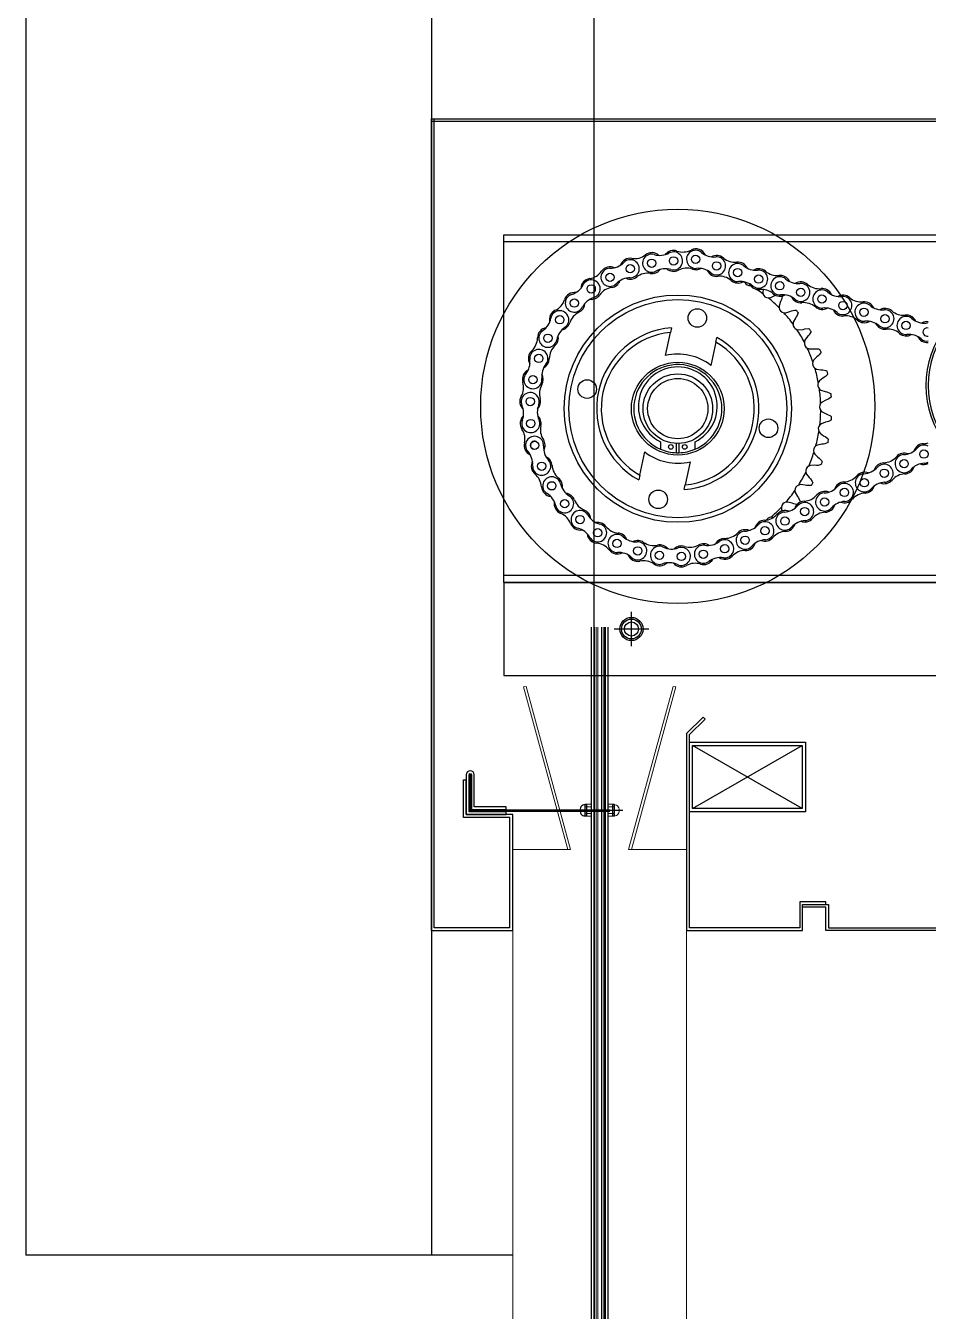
# Model space of a CAD drawing. Header units: millimetres. Extents: x 4754612 to 5801174, y 2368242 to 2777223.
# Drawn here: x 4949940.8 to 4950218.8, y 2446476.2 to 2446872.1 of the extents above; entities that cross this region are included whole.
import ezdxf

# ---------------------------------------------------------------- set-up
doc = ezdxf.new("R2010")
doc.units = ezdxf.units.MM
doc.header["$LTSCALE"] = 1000
doc.linetypes.add('CENTERX2', pattern=[101.6, 63.5, -12.7, 12.7, -12.7])
for name, color, linetype in [('(주)하나기공-LEADER', 7, 'Continuous'), ('A-ELE-8', 8, 'Continuous'), ('그라스울판넬', 7, 'Continuous')]:
    doc.layers.add(name, color=color, linetype=linetype)

# ---------------------------------------------------------------- blocks, each defined once
blk = doc.blocks.new('A$C63324B91')
at = {"color": 5}
blk.add_lwpolyline([(17.2, 1.2), (1.2, 1.2), (1.2, 17.2, -1), (2.2, 17.2), (2.2, 2.2), (17.2, 2.2), (17.2, 3.4), (3.4, 3.4), (3.4, 17.2, 1), (0, 17.2), (0, 0), (17.2, 0)], format="xyb", close=True, dxfattribs=at)
at = {"color": 1}
blk.add_lwpolyline([(1.45, 16.95), (1.45, 1.45), (61.95, 1.45), (61.95, 1.95), (1.95, 1.95), (1.95, 16.95)], close=True, dxfattribs=at)

msp = doc.modelspace()

# ---------------------------------------------------------------- linework, layer by layer
at = {"layer": '(주)하나기공-LEADER', "color": 4}
for p, q in [((4950065.782, 2446593.44), (4950065.782, 2446843.44)), ((4950190.782, 2446842.583), (4950065.782, 2446842.583)), ((4950066.639, 2446594.297), (4950066.639, 2446843.44)), ((4950065.782, 2446755.011), (4950065.782, 2446593.44)), ((4950115.872, 2446686.87), (4950115.872, 2445404.231)), ((4950119.264, 2446686.87), (4950119.264, 2445404.231)), ((4950075.639, 2446639.868), (4950076.496, 2446639.868)), ((4950065.782, 2446593.44), (4950090.782, 2446593.44)), ((4950089.925, 2446594.297), (4950066.639, 2446594.297))]:
    msp.add_line(p, q, dxfattribs=at)
at = {"layer": '(주)하나기공-LEADER', "color": 8, "linetype": 'ByBlock', "lineweight": -2}
for p, q in [((4950280.925, 2446805.583), (4950088.068, 2446805.583)), ((4950167.891, 2446790.749), (4950167.782, 2446790.118)), ((4950167.782, 2446790.118), (4950167.865, 2446789.525)), ((4950170.099, 2446788.314), (4950171.351, 2446788.871)), ((4950171.351, 2446788.871), (4950171.793, 2446789.151)), ((4950169.504, 2446788.249), (4950170.099, 2446788.314)), ((4950172.851, 2446785.82), (4950172.844, 2446785.221)), ((4950173.283, 2446787.12), (4950172.851, 2446785.82)), ((4950173.518, 2446787.587), (4950173.283, 2446787.12)), ((4950174.274, 2446783.716), (4950174.872, 2446783.691)), ((4950174.872, 2446783.691), (4950176.193, 2446784.055)), ((4950176.193, 2446784.055), (4950176.672, 2446784.266)), ((4950177.843, 2446782.036), (4950177.221, 2446780.814)), ((4950178.145, 2446782.463), (4950177.843, 2446782.036)), ((4950137.866, 2446770.51), (4950139.402, 2446777.619)), ((4950139.717, 2446779.08), (4950139.402, 2446777.619)), ((4950177.221, 2446780.814), (4950177.126, 2446780.223)), ((4950178.315, 2446778.521), (4950178.903, 2446778.408)), ((4950178.903, 2446778.408), (4950180.264, 2446778.572)), ((4950180.264, 2446778.572), (4950180.768, 2446778.709)), ((4950153.365, 2446774.602), (4950151.829, 2446767.493)), ((4950153.365, 2446774.602), (4950153.681, 2446776.063)), ((4950180.797, 2446775.213), (4950180.615, 2446774.643)), ((4950181.594, 2446776.329), (4950180.797, 2446775.213)), ((4950181.956, 2446776.706), (4950181.594, 2446776.329)), ((4950181.538, 2446772.783), (4950182.102, 2446772.583)), ((4950182.102, 2446772.583), (4950183.472, 2446772.542)), ((4950183.499, 2446769.142), (4950183.233, 2446768.605)), ((4950183.472, 2446772.542), (4950183.991, 2446772.602)), ((4950184.452, 2446770.126), (4950183.499, 2446769.142)), ((4950184.867, 2446770.445), (4950184.452, 2446770.126)), ((4950183.868, 2446766.628), (4950184.397, 2446766.347)), ((4950184.397, 2446766.347), (4950185.745, 2446766.102)), ((4950185.745, 2446766.102), (4950186.268, 2446766.084)), ((4950185.265, 2446762.736), (4950184.923, 2446762.245)), ((4950186.355, 2446763.567), (4950185.265, 2446762.736)), ((4950186.812, 2446763.82), (4950186.355, 2446763.567)), ((4950185.256, 2446760.195), (4950185.736, 2446759.838)), ((4950185.736, 2446759.838), (4950187.033, 2446759.395)), ((4950187.033, 2446759.395), (4950187.547, 2446759.299)), ((4950186.057, 2446756.138), (4950185.645, 2446755.703)), ((4950185.669, 2446753.627), (4950186.091, 2446753.202)), ((4950187.258, 2446756.797), (4950186.057, 2446756.138)), ((4950186.091, 2446753.202), (4950187.307, 2446752.571)), ((4950187.748, 2446756.98), (4950187.258, 2446756.797)), ((4950185.856, 2446749.495), (4950185.384, 2446749.127)), ((4950187.142, 2446749.968), (4950185.856, 2446749.495)), ((4950187.654, 2446750.076), (4950187.142, 2446749.968)), ((4950187.307, 2446752.571), (4950187.801, 2446752.4)), ((4950185.099, 2446747.071), (4950185.453, 2446746.588)), ((4950185.453, 2446746.588), (4950186.561, 2446745.782)), ((4950186.561, 2446745.782), (4950187.024, 2446745.539)), ((4950136.282, 2446743.971), (4950136.282, 2446741.685)), ((4950141.282, 2446740.587), (4950141.282, 2446743.446)), ((4950141.996, 2446743.446), (4950141.996, 2446740.587)), ((4950146.996, 2446741.685), (4950146.996, 2446743.971)), ((4950184.668, 2446742.957), (4950184.147, 2446742.663)), ((4950186.01, 2446743.233), (4950184.668, 2446742.957)), ((4950186.533, 2446743.263), (4950186.01, 2446743.233)), ((4950129.914, 2446733.706), (4950131.45, 2446740.815)), ((4950145.413, 2446737.798), (4950143.877, 2446730.689)), ((4950183.558, 2446740.672), (4950183.835, 2446740.142)), ((4950183.835, 2446740.142), (4950184.812, 2446739.18)), ((4950184.812, 2446739.18), (4950185.233, 2446738.871)), ((4950129.914, 2446733.706), (4950129.598, 2446732.245)), ((4950181.08, 2446734.575), (4950181.276, 2446734.009)), ((4950181.276, 2446734.009), (4950182.098, 2446732.913)), ((4950182.519, 2446736.669), (4950181.959, 2446736.456)), ((4950183.887, 2446736.742), (4950182.519, 2446736.669)), ((4950184.408, 2446736.694), (4950183.887, 2446736.742)), ((4950143.561, 2446729.228), (4950143.877, 2446730.689)), ((4950179.456, 2446730.772), (4950178.871, 2446730.645)), ((4950180.82, 2446730.64), (4950179.456, 2446730.772)), ((4950181.328, 2446730.515), (4950180.82, 2446730.64)), ((4950182.098, 2446732.913), (4950182.469, 2446732.544)), ((4950177.721, 2446728.916), (4950177.831, 2446728.327)), ((4950177.831, 2446728.327), (4950178.48, 2446727.12)), ((4950178.48, 2446727.12), (4950178.792, 2446726.701)), ((4950173.557, 2446723.82), (4950173.577, 2446723.221)), ((4950173.577, 2446723.221), (4950173.803, 2446722.592)), ((4950176.878, 2446725.063), (4950175.549, 2446725.397)), ((4950177.361, 2446724.863), (4950176.878, 2446725.063))]:
    msp.add_line(p, q, dxfattribs=at)
at = {"layer": '(주)하나기공-LEADER', "color": 1}
for p, q in [((4950088.068, 2446700.583), (4950088.068, 2446672.011)), ((4950088.068, 2446700.583), (4950280.925, 2446700.583)), ((4950088.068, 2446672.011), (4950280.925, 2446672.011)), ((4950179.925, 2446631.011), (4950146.211, 2446650.44)), ((4950146.211, 2446631.011), (4950179.925, 2446650.44))]:
    msp.add_line(p, q, dxfattribs=at)
at = {"layer": '(주)하나기공-LEADER', "color": 6}
for p, q in [((4950127.354, 2446680.975), (4950127.354, 2446691.619)), ((4950132.676, 2446686.297), (4950122.031, 2446686.297))]:
    msp.add_line(p, q, dxfattribs=at)
at = {"layer": '(주)하나기공-LEADER', "color": 151, "lineweight": 9}
msp.add_line((4950115.872, 2446686.87), (4950115.872, 2445404.231), dxfattribs=at)
at = {"layer": '(주)하나기공-LEADER', "color": 8, "lineweight": 9}
for p, q in [((4950116.026, 2446686.87), (4950116.026, 2445404.231)), ((4950116.533, 2446686.87), (4950116.533, 2445404.231)), ((4950117.039, 2446686.87), (4950117.039, 2445404.231)), ((4950118.096, 2446686.87), (4950118.096, 2445404.231)), ((4950118.603, 2446686.87), (4950118.603, 2445404.231)), ((4950119.11, 2446686.87), (4950119.11, 2445404.231)), ((4950090.782, 2446618.44), (4950090.782, 2441243.44)), ((4950144.354, 2446618.44), (4950144.354, 2441243.44))]:
    msp.add_line(p, q, dxfattribs=at)
at = {"layer": '(주)하나기공-LEADER', "color": 1, "linetype": 'CENTERX2', "ltscale": 0.0001}
msp.add_line((4950110.486, 2446630.477), (4950124.741, 2446630.477), dxfattribs=at)
at = {"layer": '(주)하나기공-LEADER', "color": 6, "lineweight": 9}
for p, q in [((4950112.993, 2446632.19), (4950113.119, 2446632.323)), ((4950112.993, 2446632.19), (4950112.993, 2446628.804)), ((4950112.993, 2446631.647), (4950113.119, 2446631.514)), ((4950114.573, 2446631.514), (4950112.993, 2446631.514)), ((4950112.993, 2446631.38), (4950113.119, 2446631.514)), ((4950114.573, 2446632.328), (4950113.119, 2446632.328)), ((4950113.119, 2446628.625), (4950113.119, 2446632.328)), ((4950113.5, 2446632.19), (4950113.626, 2446632.323)), ((4950113.5, 2446632.19), (4950113.5, 2446628.804)), ((4950113.5, 2446631.647), (4950113.626, 2446631.514)), ((4950115.079, 2446631.514), (4950113.5, 2446631.514)), ((4950113.5, 2446631.38), (4950113.626, 2446631.514)), ((4950115.079, 2446632.328), (4950113.626, 2446632.328)), ((4950113.626, 2446628.625), (4950113.626, 2446632.328)), ((4950120.057, 2446632.328), (4950121.51, 2446632.328)), ((4950120.057, 2446631.514), (4950121.636, 2446631.514)), ((4950120.563, 2446632.328), (4950122.017, 2446632.328)), ((4950120.563, 2446631.514), (4950122.143, 2446631.514)), ((4950121.51, 2446628.625), (4950121.51, 2446632.328)), ((4950121.636, 2446632.19), (4950121.51, 2446632.323)), ((4950121.636, 2446631.647), (4950121.51, 2446631.514)), ((4950121.636, 2446631.38), (4950121.51, 2446631.514)), ((4950121.636, 2446632.19), (4950121.636, 2446628.804)), ((4950122.017, 2446628.625), (4950122.017, 2446632.328)), ((4950122.143, 2446632.19), (4950122.017, 2446632.323)), ((4950122.143, 2446631.647), (4950122.017, 2446631.514)), ((4950122.143, 2446631.38), (4950122.017, 2446631.514)), ((4950122.143, 2446632.19), (4950122.143, 2446628.804)), ((4950112.993, 2446629.752), (4950113.119, 2446629.619)), ((4950112.993, 2446629.485), (4950113.119, 2446629.619)), ((4950114.573, 2446629.44), (4950112.993, 2446629.44)), ((4950112.993, 2446628.763), (4950113.119, 2446628.63)), ((4950114.573, 2446628.625), (4950113.119, 2446628.625)), ((4950113.5, 2446629.752), (4950113.626, 2446629.619)), ((4950113.5, 2446629.485), (4950113.626, 2446629.619)), ((4950115.079, 2446629.44), (4950113.5, 2446629.44)), ((4950113.5, 2446628.763), (4950113.626, 2446628.63)), ((4950115.079, 2446628.625), (4950113.626, 2446628.625)), ((4950120.057, 2446629.44), (4950121.636, 2446629.44)), ((4950120.057, 2446628.625), (4950121.51, 2446628.625)), ((4950120.563, 2446629.44), (4950122.143, 2446629.44)), ((4950120.563, 2446628.625), (4950122.017, 2446628.625)), ((4950121.636, 2446629.752), (4950121.51, 2446629.619)), ((4950121.636, 2446629.485), (4950121.51, 2446629.619)), ((4950121.636, 2446628.763), (4950121.51, 2446628.63)), ((4950122.143, 2446629.752), (4950122.017, 2446629.619)), ((4950122.143, 2446629.485), (4950122.017, 2446629.619)), ((4950122.143, 2446628.763), (4950122.017, 2446628.63))]:
    msp.add_line(p, q, dxfattribs=at)
at = {"layer": '(주)하나기공-LEADER', "color": 4}
for points in [[(4950364.925, 2446842.583), (4950065.782, 2446842.583), (4950065.782, 2446843.44), (4950065.782, 2446843.44), (4950364.925, 2446843.44)], [(4950120.057, 2446686.87), (4950120.057, 2445405.024), (4950131.651, 2445405.024), (4950131.651, 2445404.231), (4950103.485, 2445404.231), (4950103.485, 2445405.024), (4950115.079, 2445405.024), (4950115.079, 2446686.87)], [(4950089.925, 2446594.297), (4950089.925, 2446628.297), (4950075.639, 2446628.297), (4950075.639, 2446639.868)], [(4950090.782, 2446593.44), (4950090.782, 2446629.154), (4950076.496, 2446629.154), (4950076.496, 2446639.868)], [(4950322.925, 2446593.44), (4950187.211, 2446593.44), (4950187.211, 2446600.583), (4950180.068, 2446600.583), (4950180.068, 2446601.44), (4950188.068, 2446601.44), (4950188.068, 2446594.297), (4950322.068, 2446594.297), (4950322.068, 2446600.583), (4950330.068, 2446600.583), (4950330.068, 2446599.726), (4950322.925, 2446599.726), (4950322.925, 2446593.44)]]:
    msp.add_lwpolyline(points, dxfattribs=at)
at = {"layer": '(주)하나기공-LEADER', "color": 8, "linetype": 'ByBlock', "lineweight": -2}
msp.add_lwpolyline([(4950280.925, 2446702.726), (4950088.068, 2446702.726), (4950088.068, 2446805.583), (4950088.068, 2446807.726), (4950280.925, 2446807.726), (4950280.925, 2446805.583)], close=True, dxfattribs=at)
for points in [[(4950173.832, 2446788.993), (4950173.687, 2446787.997), (4950173.518, 2446787.587)], [(4950176.672, 2446784.266), (4950177.645, 2446784.508), (4950178.091, 2446784.507)], [(4950178.664, 2446783.805), (4950178.373, 2446782.843), (4950178.145, 2446782.463)], [(4950180.768, 2446778.709), (4950181.767, 2446778.803), (4950182.208, 2446778.735)], [(4950182.67, 2446777.956), (4950182.238, 2446777.047), (4950181.956, 2446776.706)], [(4950183.991, 2446772.602), (4950184.993, 2446772.547), (4950185.419, 2446772.414)], [(4950185.759, 2446771.575), (4950185.197, 2446770.741), (4950184.867, 2446770.445)], [(4950186.268, 2446766.084), (4950187.25, 2446765.88), (4950187.651, 2446765.685)], [(4950187.863, 2446764.804), (4950187.182, 2446764.064), (4950186.812, 2446763.82)], [(4950187.547, 2446759.299), (4950188.488, 2446758.951), (4950188.856, 2446758.699)], [(4950188.934, 2446757.796), (4950188.151, 2446757.165), (4950187.748, 2446756.98)], [(4950188.949, 2446750.707), (4950188.08, 2446750.199), (4950187.654, 2446750.076)], [(4950187.801, 2446752.4), (4950188.68, 2446751.915), (4950189.006, 2446751.611)], [(4950187.024, 2446745.539), (4950187.82, 2446744.929), (4950188.098, 2446744.58)], [(4950187.906, 2446743.694), (4950186.972, 2446743.322), (4950186.533, 2446743.263)], [(4950185.233, 2446738.871), (4950185.93, 2446738.149), (4950186.152, 2446737.762)], [(4950185.831, 2446736.915), (4950184.851, 2446736.686), (4950184.408, 2446736.694)], [(4950182.768, 2446730.521), (4950181.765, 2446730.441), (4950181.328, 2446730.515)], [(4950182.469, 2446732.544), (4950183.05, 2446731.727), (4950183.212, 2446731.311)], [(4950178.792, 2446726.701), (4950179.245, 2446725.806), (4950179.343, 2446725.37)], [(4950175.549, 2446725.397), (4950175.069, 2446725.382), (4950174.951, 2446725.358)], [(4950178.409, 2446724.682), (4950177.782, 2446724.725), (4950177.361, 2446724.863)], [(4950170.884, 2446720.664), (4950170.706, 2446720.7), (4950170.288, 2446720.715)], [(4950280.925, 2446702.726), (4950280.925, 2446700.583), (4950088.068, 2446700.583), (4950088.068, 2446702.726)]]:
    msp.add_lwpolyline(points, dxfattribs=at)
at = {"layer": '(주)하나기공-LEADER', "color": 8, "lineweight": 9}
for points in [[(4950090.782, 2446618.44), (4950108.639, 2446618.44), (4950094.917, 2446668.63), (4950094.097, 2446668.44), (4950107.776, 2446618.44)], [(4950127.36, 2446618.44), (4950141.038, 2446668.44), (4950140.219, 2446668.63), (4950126.496, 2446618.44), (4950144.354, 2446618.44)]]:
    msp.add_lwpolyline(points, dxfattribs=at)
at = {"layer": '(주)하나기공-LEADER', "color": 4}
msp.add_lwpolyline([(4950179.211, 2446594.297), (4950145.211, 2446594.297), (4950145.211, 2446653.795), (4950150.044, 2446658.556), (4950149.442, 2446659.167), (4950144.354, 2446654.154), (4950144.354, 2446593.44), (4950180.068, 2446593.44), (4950180.068, 2446601.44), (4950187.211, 2446601.44), (4950187.211, 2446602.297), (4950179.211, 2446602.297)], close=True, dxfattribs=at)
at = {"layer": '(주)하나기공-LEADER', "color": 1}
for points in [[(4950180.925, 2446630.011), (4950145.211, 2446630.011), (4950145.211, 2446651.44), (4950180.925, 2446651.44)], [(4950179.925, 2446631.011), (4950146.211, 2446631.011), (4950146.211, 2446650.44), (4950179.925, 2446650.44)]]:
    msp.add_lwpolyline(points, close=True, dxfattribs=at)
at = {"layer": '(주)하나기공-LEADER', "color": 8, "linetype": 'ByBlock', "lineweight": -2}
for centre, radius in [((4950141.639, 2446754.868), 60.714), ((4950140.332, 2446799.653), 1.282), ((4950147.118, 2446800.143), 1.282), ((4950126.995, 2446797.252), 1.282), ((4950133.582, 2446798.953), 1.282), ((4950153.592, 2446798.11), 1.282), ((4950160.083, 2446796.071), 1.282), ((4950120.751, 2446794.596), 1.282), ((4950166.557, 2446794.038), 1.282), ((4950173.048, 2446792), 1.282), ((4950141.639, 2446754.154), 35), ((4950114.956, 2446791.03), 1.282), ((4950179.522, 2446789.967), 1.282), ((4950186.013, 2446787.928), 1.282), ((4950141.639, 2446754.154), 33.571), ((4950109.77, 2446786.654), 1.282), ((4950147.673, 2446782.081), 2.857), ((4950192.487, 2446785.895), 1.282), ((4950198.978, 2446783.856), 1.282), ((4950105.282, 2446781.54), 1.282), ((4950205.452, 2446781.823), 1.282), ((4950211.943, 2446779.785), 1.282), ((4950101.615, 2446775.831), 1.282), ((4950098.831, 2446769.623), 1.282), ((4950141.639, 2446754.154), 14.286), ((4950097.007, 2446763.087), 1.282), ((4950113.712, 2446760.188), 2.857), ((4950141.639, 2446754.154), 10.714), ((4950141.639, 2446754.154), 9.286), ((4950096.174, 2446756.335), 1.282), ((4950096.355, 2446749.552), 1.282), ((4950169.566, 2446748.12), 2.857), ((4950097.547, 2446742.853), 1.282), ((4950139.496, 2446742.368), 0.714), ((4950143.782, 2446742.368), 0.714), ((4950217.45, 2446740.159), 1.282), ((4950099.71, 2446736.439), 1.282), ((4950211.337, 2446737.213), 1.282), ((4950205.208, 2446734.26), 1.282), ((4950102.819, 2446730.388), 1.282), ((4950192.966, 2446728.361), 1.282), ((4950199.095, 2446731.314), 1.282), ((4950106.784, 2446724.881), 1.282), ((4950135.605, 2446726.227), 2.857), ((4950186.853, 2446725.415), 1.282), ((4950180.724, 2446722.462), 1.282), ((4950111.537, 2446720.012), 1.282), ((4950168.482, 2446716.562), 1.282), ((4950174.611, 2446719.516), 1.282), ((4950116.947, 2446715.916), 1.282), ((4950122.922, 2446712.663), 1.282), ((4950162.363, 2446713.628), 1.282), ((4950129.298, 2446710.342), 1.282), ((4950135.967, 2446708.992), 1.282), ((4950142.744, 2446708.65), 1.282), ((4950149.514, 2446709.323), 1.282), ((4950156.091, 2446710.992), 1.282)]:
    msp.add_circle(centre, radius, dxfattribs=at)
at = {"layer": '(주)하나기공-LEADER', "color": 5}
for radius in [3.572, 3.054, 2.158]:
    msp.add_circle((4950127.354, 2446686.297), radius, dxfattribs=at)
at = {"layer": '(주)하나기공-LEADER', "color": 8, "linetype": 'ByBlock', "lineweight": -2}
for centre, radius, start, end in [((4950128.311, 2446805.868), 5.502, 261.31707, 307.88435), ((4950133.582, 2446798.953), 2.786, 73.17976, 298.66144), ((4950133.663, 2446798.989), 3.214, 47.82673, 127.88435), ((4950136.122, 2446807.354), 5.991, 253.17975, 298.66144), ((4950140.332, 2446799.653), 3.214, 70.96624, 142.84461), ((4950140.332, 2446799.653), 2.786, 253.17976, 118.66143), ((4950143.174, 2446807.892), 5.502, 250.96624, 297.53351), ((4950147.118, 2446800.143), 2.786, 49.82447, 275.30615), ((4950147.204, 2446800.163), 3.214, 24.00427, 117.53351), ((4950152.78, 2446806.849), 5.991, 229.82446, 275.30615), ((4950153.592, 2446798.11), 2.786, 229.82447, 95.30614), ((4950153.592, 2446798.11), 3.214, 49.40097, 119.48932), ((4950120.751, 2446794.596), 2.786, 90.30138, 315.78306), ((4950120.817, 2446794.653), 3.214, 64.94835, 145.00597), ((4950120.705, 2446803.372), 5.991, 270.30138, 315.78306), ((4950126.995, 2446797.252), 3.214, 81.31707, 159.96623), ((4950126.995, 2446797.252), 2.786, 270.30138, 135.78305), ((4950133.663, 2446798.989), 3.214, 261.23852, 322.47151), ((4950137.792, 2446791.251), 5.991, 73.17975, 118.66144), ((4950140.332, 2446799.653), 3.214, 228.99659, 297.61206), ((4950144.359, 2446791.954), 5.474, 70.88769, 117.61206), ((4950147.204, 2446800.163), 3.214, 250.88769, 298.54182), ((4950147.93, 2446791.404), 5.991, 49.82447, 95.30615), ((4950159.264, 2446804.728), 5.502, 229.40097, 275.96825), ((4950160.083, 2446796.071), 2.786, 49.82447, 275.30615), ((4950160.17, 2446796.059), 3.214, 24.81499, 95.96825), ((4950165.745, 2446802.778), 5.991, 229.82446, 275.30615), ((4950166.557, 2446794.038), 2.786, 229.82447, 95.30614), ((4950166.557, 2446794.038), 3.214, 49.40097, 119.48932), ((4950114.956, 2446791.03), 3.214, 98.43869, 177.08785), ((4950114.956, 2446791.03), 2.786, 287.423, 152.90468), ((4950113.677, 2446799.652), 5.502, 278.43869, 325.00597), ((4950120.817, 2446794.653), 3.214, 278.36014, 339.59313), ((4950127.041, 2446788.475), 5.991, 90.30138, 135.78306), ((4950126.995, 2446797.252), 3.214, 246.11821, 307.9629), ((4950132.34, 2446790.402), 5.474, 81.23852, 127.9629), ((4950153.592, 2446798.11), 3.214, 205.6413, 276.0468), ((4950154.507, 2446789.47), 5.474, 49.32242, 96.0468), ((4950160.17, 2446796.059), 3.214, 229.32242, 299.50049), ((4950160.895, 2446787.332), 5.991, 49.82447, 95.30615), ((4950141.639, 2446754.154), 44.033, 62.01601, 62.55931), ((4950163.941, 2446793.838), 1.824, 205.98142, 273.66564), ((4950172.229, 2446800.656), 5.502, 229.40097, 275.96825), ((4950173.048, 2446792), 2.786, 49.82447, 275.30615), ((4950173.135, 2446791.987), 3.214, 24.81499, 95.96825), ((4950178.71, 2446798.706), 5.991, 229.82446, 275.30615), ((4950179.522, 2446789.967), 3.214, 49.40097, 119.48932), ((4950109.817, 2446786.728), 3.214, 82.06997, 162.12759), ((4950109.77, 2446786.654), 2.786, 107.423, 332.90468), ((4950107.142, 2446795.028), 5.991, 287.423, 332.90468), ((4950114.956, 2446791.03), 3.214, 263.23983, 325.08452), ((4950122.08, 2446786.057), 5.474, 98.36014, 145.08452), ((4950166.557, 2446794.038), 3.214, 205.6413, 276.0468), ((4950141.639, 2446754.154), 44.033, 53.44458, 56.53543), ((4950167.472, 2446785.398), 5.474, 49.32242, 96.0468), ((4950169.606, 2446790.071), 1.824, 197.40999, 266.77716), ((4950173.135, 2446791.987), 3.214, 229.32242, 299.50049), ((4950173.86, 2446783.26), 5.991, 49.82447, 95.30615), ((4950179.522, 2446789.967), 2.786, 229.82447, 95.30614), ((4950185.194, 2446796.584), 5.502, 229.40097, 275.96825), ((4950186.013, 2446787.928), 2.786, 49.82447, 275.30615), ((4950186.1, 2446787.916), 3.214, 24.81499, 95.96825), ((4950191.675, 2446794.634), 5.991, 229.82446, 275.30615), ((4950192.487, 2446785.895), 3.214, 49.40097, 119.48932), ((4950101.522, 2446789.403), 5.502, 295.56032, 342.12759), ((4950109.817, 2446786.728), 3.214, 295.48177, 356.71476), ((4950117.584, 2446782.656), 5.991, 107.423, 152.90468), ((4950141.639, 2446754.154), 44.033, 44.87316, 50.74257), ((4950174.647, 2446785.501), 1.824, 188.83856, 258.20573), ((4950179.522, 2446789.967), 3.214, 205.6413, 276.0468), ((4950180.437, 2446781.327), 5.474, 49.32242, 96.0468), ((4950186.1, 2446787.916), 3.214, 229.32242, 299.50049), ((4950186.825, 2446779.189), 5.991, 49.82447, 95.30615), ((4950192.487, 2446785.895), 2.786, 229.82447, 95.30614), ((4950198.159, 2446792.513), 5.502, 229.40097, 275.96825), ((4950198.978, 2446783.856), 2.786, 49.82447, 275.30615), ((4950199.065, 2446783.844), 3.214, 24.81499, 95.96825), ((4950204.64, 2446790.563), 5.991, 229.82446, 275.30615), ((4950205.452, 2446781.823), 3.214, 49.40097, 119.48932), ((4950096.638, 2446783.061), 5.991, 304.54462, 350.0263), ((4950105.282, 2446781.54), 3.214, 115.56032, 194.20947), ((4950105.282, 2446781.54), 2.786, 304.54462, 170.0263), ((4950113.555, 2446778.885), 5.474, 115.48177, 162.20614), ((4950141.639, 2446754.154), 44.033, 36.30173, 42.17114), ((4950141.639, 2446754.154), 47.435, 38.68928, 39.78359), ((4950192.487, 2446785.895), 3.214, 205.6413, 276.0468), ((4950193.402, 2446777.255), 5.474, 49.32242, 96.0468), ((4950199.065, 2446783.844), 3.214, 229.32242, 299.50049), ((4950199.789, 2446775.117), 5.991, 49.82447, 95.30615), ((4950205.452, 2446781.823), 2.786, 229.82447, 95.30614), ((4950211.124, 2446788.441), 5.502, 229.40097, 275.96825), ((4950211.943, 2446779.785), 2.786, 49.82447, 275.30615), ((4950212.03, 2446779.773), 3.214, 24.81499, 95.96825), ((4950217.605, 2446786.491), 5.991, 229.82446, 275.30615), ((4950218.417, 2446777.752), 3.214, 83.21375, 119.48932), ((4950101.637, 2446775.916), 3.214, 99.19159, 179.24921), ((4950101.615, 2446775.831), 2.786, 124.54462, 350.02631), ((4950110.259, 2446774.311), 5.991, 124.54462, 170.0263), ((4950105.282, 2446781.54), 3.214, 280.36145, 342.20614), ((4950141.639, 2446754.154), 25, 94.40941, 241.20631), ((4950141.639, 2446754.154), 23.571, 95.44756, 240.16816), ((4950178.95, 2446780.232), 1.824, 180.26714, 249.6343), ((4950141.639, 2446754.154), 44.033, 27.7303, 33.59971), ((4950141.639, 2446754.154), 47.435, 30.11785, 31.21216), ((4950205.452, 2446781.823), 3.214, 205.6413, 276.0468), ((4950206.367, 2446773.183), 5.474, 49.32242, 96.0468), ((4950212.03, 2446779.773), 3.214, 229.32242, 299.50049), ((4950212.754, 2446771.046), 5.991, 49.82447, 95.30615), ((4950218.417, 2446777.752), 1.282, 72.76826, 287.23174), ((4950248.082, 2446761.297), 30, 141.83714, 218.16286), ((4950218.417, 2446777.752), 2.786, 82.16359, 95.30614), ((4950248.082, 2446761.297), 29.286, 141.14106, 218.85894), ((4950092.922, 2446776.031), 5.502, 312.68194, 359.24921), ((4950107.519, 2446769.521), 5.474, 132.60339, 179.32776), ((4950101.637, 2446775.916), 3.214, 312.60339, 13.83638), ((4950141.639, 2446754.154), 25, 274.40941, 61.20631), ((4950141.639, 2446754.154), 23.571, 275.44756, 60.16816), ((4950182.42, 2446774.38), 1.824, 171.69571, 241.06288), ((4950218.417, 2446777.752), 3.214, 205.6413, 276.0468), ((4950218.417, 2446777.752), 2.786, 229.82447, 277.83641), ((4950090.122, 2446768.531), 5.991, 321.66624, 7.14793), ((4950098.831, 2446769.623), 3.214, 132.68194, 211.33109), ((4950098.831, 2446769.623), 2.786, 321.66624, 187.14792), ((4950098.831, 2446769.623), 3.214, 297.48307, 359.32776), ((4950141.639, 2446754.154), 16.786, 52.62353, 102.9922), ((4950141.639, 2446754.154), 44.033, 19.15887, 25.02828), ((4950141.639, 2446754.154), 47.435, 21.54643, 22.64073), ((4950097.003, 2446763.175), 3.214, 116.31321, 196.37084), ((4950105.716, 2446764.179), 5.991, 141.66624, 187.14792), ((4950141.639, 2446754.154), 13.571, 0, 246.75044), ((4950141.639, 2446754.868), 12.143, 296.17897, 243.82103), ((4950184.979, 2446768.076), 1.824, 163.12428, 232.49145), ((4950141.639, 2446754.154), 44.033, 10.58744, 16.45686), ((4950141.639, 2446754.154), 47.435, 12.975, 14.0693), ((4950088.641, 2446760.719), 5.502, 329.80356, 16.37084), ((4950097.007, 2446763.087), 2.786, 141.66625, 7.14793), ((4950104.507, 2446758.795), 5.474, 149.72501, 196.44939), ((4950097.003, 2446763.175), 3.214, 329.72501, 30.958), ((4950186.57, 2446761.461), 1.824, 154.55285, 223.92002), ((4950096.174, 2446756.335), 3.214, 149.80356, 228.45272), ((4950096.174, 2446756.335), 2.786, 338.78787, 204.26954), ((4950096.174, 2446756.335), 3.214, 314.60469, 16.44939), ((4950141.639, 2446754.154), 44.033, 2.01601, 7.88543), ((4950141.639, 2446754.154), 47.435, 4.40357, 5.49787), ((4950088.173, 2446752.727), 5.991, 338.78786, 24.26955), ((4950104.356, 2446753.159), 5.991, 158.78786, 204.26954), ((4950141.639, 2446754.154), 13.571, 293.24956, 0), ((4950187.157, 2446754.682), 1.824, 145.98142, 215.34859), ((4950141.639, 2446754.154), 44.033, 353.44458, 359.314), ((4950096.326, 2446749.635), 3.214, 133.43484, 213.49246), ((4950096.355, 2446749.552), 2.786, 158.78787, 24.26955), ((4950096.326, 2446749.635), 3.214, 346.84663, 48.07962), ((4950141.639, 2446754.154), 47.435, 355.83214, 356.92644), ((4950089.057, 2446744.825), 5.502, 346.92518, 33.49246), ((4950097.522, 2446742.863), 2.786, 356.07016, 221.55184), ((4950104.786, 2446747.658), 5.474, 166.84663, 213.57101), ((4950141.639, 2446754.154), 44.033, 344.87316, 350.74257), ((4950186.728, 2446747.892), 1.824, 137.40999, 206.77716), ((4950097.547, 2446742.853), 3.214, 166.92518, 245.22778), ((4950097.522, 2446742.863), 1.282, 68.27074, 249.45061), ((4950097.547, 2446742.853), 3.214, 331.2169, 33.57101), ((4950106.279, 2446742.261), 5.991, 176.07016, 221.55184), ((4950141.639, 2446754.154), 13.571, 246.75044, 268.49204), ((4950141.639, 2446754.154), 13.571, 271.50796, 293.24956), ((4950185.291, 2446741.242), 1.824, 128.83856, 198.20573), ((4950141.639, 2446754.154), 47.435, 347.26071, 348.35502), ((4950210.879, 2446745.978), 5.991, 272.98771, 318.46939), ((4950217.45, 2446740.159), 3.214, 92.56421, 162.65256), ((4950217.45, 2446740.159), 2.786, 61.09113, 138.46938), ((4950217.06, 2446748.866), 5.502, 272.56421, 288.40028), ((4950090.954, 2446737.041), 5.991, 356.07016, 41.55184), ((4950099.71, 2446736.439), 3.214, 151.88699, 230.67126), ((4950099.71, 2446736.439), 2.786, 176.07016, 41.55183), ((4950099.71, 2446736.439), 3.214, 4.02544, 65.73501), ((4950141.639, 2446754.154), 16.786, 232.62353, 282.9922), ((4950141.639, 2446754.154), 13.571, 268.49204, 271.50796), ((4950141.639, 2446754.154), 44.033, 336.30173, 342.17114), ((4950141.639, 2446754.154), 47.435, 338.68928, 339.78359), ((4950205.208, 2446734.26), 3.214, 92.56421, 162.65256), ((4950204.818, 2446742.967), 5.502, 272.56421, 319.13149), ((4950211.337, 2446737.213), 2.786, 92.98771, 318.46939), ((4950211.409, 2446737.264), 3.214, 67.97823, 139.13149), ((4950217.907, 2446731.394), 5.991, 92.98771, 138.46939), ((4950217.45, 2446740.159), 2.786, 272.98771, 298.90887), ((4950094.204, 2446729.719), 5.474, 3.94689, 50.67126), ((4950108.405, 2446737.051), 5.502, 184.02544, 230.59271), ((4950141.639, 2446754.154), 44.033, 327.7303, 333.59971), ((4950182.879, 2446734.881), 1.824, 120.26714, 189.6343), ((4950192.576, 2446737.068), 5.502, 272.56421, 319.13149), ((4950199.095, 2446731.314), 2.786, 92.98771, 318.46939), ((4950199.167, 2446731.365), 3.214, 67.97823, 139.13149), ((4950198.637, 2446740.079), 5.991, 272.98771, 318.46939), ((4950205.208, 2446734.26), 2.786, 272.98771, 138.46938), ((4950211.786, 2446728.584), 5.474, 92.48566, 139.21004), ((4950211.409, 2446737.264), 3.214, 272.48566, 342.66374), ((4950217.45, 2446740.159), 3.214, 248.80454, 294.76909), ((4950102.872, 2446730.317), 3.214, 183.94689, 263.06552), ((4950102.819, 2446730.388), 2.786, 13.00975, 238.49143), ((4950102.872, 2446730.317), 3.214, 348.36465, 50.59271), ((4950111.371, 2446732.364), 5.991, 193.00974, 238.49143), ((4950179.546, 2446728.95), 1.824, 111.69571, 181.06288), ((4950141.639, 2446754.154), 47.435, 330.11785, 331.21216), ((4950186.395, 2446734.18), 5.991, 272.98771, 318.46939), ((4950192.966, 2446728.361), 3.214, 92.56421, 162.65256), ((4950192.966, 2446728.361), 2.786, 272.98771, 138.46938), ((4950199.167, 2446731.365), 3.214, 272.48566, 342.66374), ((4950205.665, 2446725.495), 5.991, 92.98771, 138.46939), ((4950205.208, 2446734.26), 3.214, 248.80454, 319.21004), ((4950098.232, 2446722.905), 5.991, 13.00974, 58.49142), ((4950106.784, 2446724.881), 3.214, 168.82657, 247.79289), ((4950106.784, 2446724.881), 2.786, 193.00974, 58.49142), ((4950106.784, 2446724.881), 3.214, 21.14706, 82.67459), ((4950114.913, 2446728.025), 5.502, 201.14706, 247.71434), ((4950141.639, 2446754.154), 44.033, 319.15887, 325.02828), ((4950180.724, 2446722.462), 3.214, 92.56421, 162.65256), ((4950180.334, 2446731.169), 5.502, 272.56421, 319.13149), ((4950186.853, 2446725.415), 2.786, 92.98771, 318.46939), ((4950186.925, 2446725.466), 3.214, 67.97823, 139.13149), ((4950193.423, 2446719.596), 5.991, 92.98771, 138.46939), ((4950192.966, 2446728.361), 3.214, 248.80454, 319.21004), ((4950199.544, 2446722.685), 5.474, 92.48566, 139.21004), ((4950103.5, 2446716.837), 5.474, 21.06851, 67.79289), ((4950111.537, 2446720.012), 2.786, 30.13137, 255.61305), ((4950111.608, 2446719.96), 3.214, 5.48628, 67.71434), ((4950168.092, 2446725.269), 5.502, 272.56421, 319.13149), ((4950141.639, 2446754.154), 44.033, 310.58744, 316.45686), ((4950174.611, 2446719.516), 2.786, 92.98771, 318.46939), ((4950174.683, 2446719.566), 3.214, 67.97823, 139.13149), ((4950175.366, 2446723.581), 1.824, 103.12428, 172.49145), ((4950174.153, 2446728.281), 5.991, 272.98771, 318.46939), ((4950180.724, 2446722.462), 2.786, 272.98771, 138.46938), ((4950187.302, 2446716.786), 5.474, 92.48566, 139.21004), ((4950186.925, 2446725.466), 3.214, 272.48566, 342.66374), ((4950111.608, 2446719.96), 3.214, 201.06851, 280.18714), ((4950119.128, 2446724.418), 5.991, 210.13136, 255.61305), ((4950116.947, 2446715.916), 2.786, 210.13137, 75.61304), ((4950116.947, 2446715.916), 3.214, 38.26868, 99.79622), ((4950123.79, 2446721.315), 5.502, 218.26868, 264.83596), ((4950161.922, 2446722.394), 5.991, 272.88018, 318.36186), ((4950168.482, 2446716.562), 3.214, 92.56421, 162.54503), ((4950168.482, 2446716.562), 2.786, 272.88018, 138.36185), ((4950170.432, 2446718.896), 1.824, 94.55285, 149.51461), ((4950174.683, 2446719.566), 3.214, 272.48566, 342.66374), ((4950181.181, 2446713.696), 5.991, 92.98771, 138.46939), ((4950180.724, 2446722.462), 3.214, 248.80454, 319.21004), ((4950109.356, 2446711.511), 5.991, 30.13136, 75.61304), ((4950116.947, 2446715.916), 3.214, 185.9482, 264.91451), ((4950122.922, 2446712.663), 2.786, 47.25299, 272.73467), ((4950123.005, 2446712.634), 3.214, 22.6079, 84.83596), ((4950128.879, 2446719.109), 5.991, 227.25299, 272.73467), ((4950156.091, 2446710.992), 3.214, 89.63355, 151.16108), ((4950156.091, 2446710.992), 2.786, 261.49623, 126.97791), ((4950156.147, 2446719.708), 5.502, 269.63355, 316.20082), ((4950162.363, 2446713.628), 2.786, 92.88018, 318.36186), ((4950162.438, 2446713.675), 3.214, 67.98891, 136.20082), ((4950168.923, 2446707.796), 5.991, 92.88018, 138.36186), ((4950168.482, 2446716.562), 3.214, 248.69701, 319.21004), ((4950175.06, 2446710.886), 5.474, 92.48566, 139.21004), ((4950116.177, 2446707.262), 5.474, 38.19013, 84.91451), ((4950123.005, 2446712.634), 3.214, 218.19013, 297.30876), ((4950123.341, 2446703.896), 5.991, 47.25299, 92.73467), ((4950129.298, 2446710.342), 2.786, 227.25299, 92.73466), ((4950129.298, 2446710.342), 3.214, 55.3903, 116.91784), ((4950134.249, 2446717.515), 5.502, 235.3903, 281.95758), ((4950135.967, 2446708.992), 2.786, 64.37461, 289.85629), ((4950136.055, 2446708.988), 3.214, 39.72952, 101.95758), ((4950139.762, 2446716.905), 5.991, 244.37461, 289.85629), ((4950142.744, 2446708.65), 3.214, 72.51192, 134.03946), ((4950142.744, 2446708.65), 2.786, 244.37461, 109.85629), ((4950145.363, 2446716.963), 5.502, 252.51192, 299.0792), ((4950149.514, 2446709.323), 2.786, 81.49623, 306.97791), ((4950149.599, 2446709.346), 3.214, 56.85114, 119.0792), ((4950150.812, 2446718.003), 5.991, 261.49623, 306.97791), ((4950162.37, 2446704.987), 5.474, 89.555, 136.27937), ((4950162.438, 2446713.675), 3.214, 269.555, 342.68232), ((4950129.298, 2446710.342), 3.214, 203.06982, 282.03613), ((4950131.11, 2446701.844), 5.474, 55.31175, 102.03613), ((4950136.055, 2446708.988), 3.214, 235.31175, 314.43039), ((4950138.948, 2446700.736), 5.991, 64.37461, 109.85629), ((4950142.744, 2446708.65), 3.214, 220.19144, 299.15775), ((4950146.977, 2446701.063), 5.474, 72.43337, 119.15775), ((4950149.599, 2446709.346), 3.214, 252.43337, 331.55201), ((4950154.793, 2446702.311), 5.991, 81.49623, 126.97791), ((4950156.091, 2446710.992), 3.214, 237.31306, 316.27937)]:
    msp.add_arc(centre, radius, start, end, dxfattribs=at)
at = {"layer": '(주)하나기공-LEADER', "color": 6}
for centre, start, end in [((4950113.127, 2446630.624), 76.61182, 185.26287), ((4950113.127, 2446630.329), 174.73713, 283.38818)]:
    msp.add_arc(centre, 1.609, start, end, dxfattribs=at)
at = {"layer": '(주)하나기공-LEADER', "color": 6, "lineweight": 9}
for centre, start, end in [((4950122.009, 2446630.624), 354.73713, 103.38818), ((4950122.009, 2446630.329), 256.61182, 5.26287)]:
    msp.add_arc(centre, 1.609, start, end, dxfattribs=at)
at = {"layer": 'A-ELE-8'}
msp.add_line((4950115.782, 2450793.44), (4950115.782, 2441243.44), dxfattribs=at)
at = {"layer": '그라스울판넬'}
for p, q in [((4949940.782, 2450143.44), (4949940.782, 2446493.44)), ((4950065.782, 2450143.44), (4950065.782, 2446493.44)), ((4950090.782, 2446493.44), (4949940.782, 2446493.44))]:
    msp.add_line(p, q, dxfattribs=at)

# ---------------------------------------------------------------- block references
at = {"layer": '(주)하나기공-LEADER', "xscale": 0.7142857142853871, "yscale": 0.7142857142853871, "zscale": 0.7142857142853871}
msp.add_blockref('A$C63324B91', (4950076.496, 2446629.154), dxfattribs=at)

doc.saveas('drawing.dxf')
